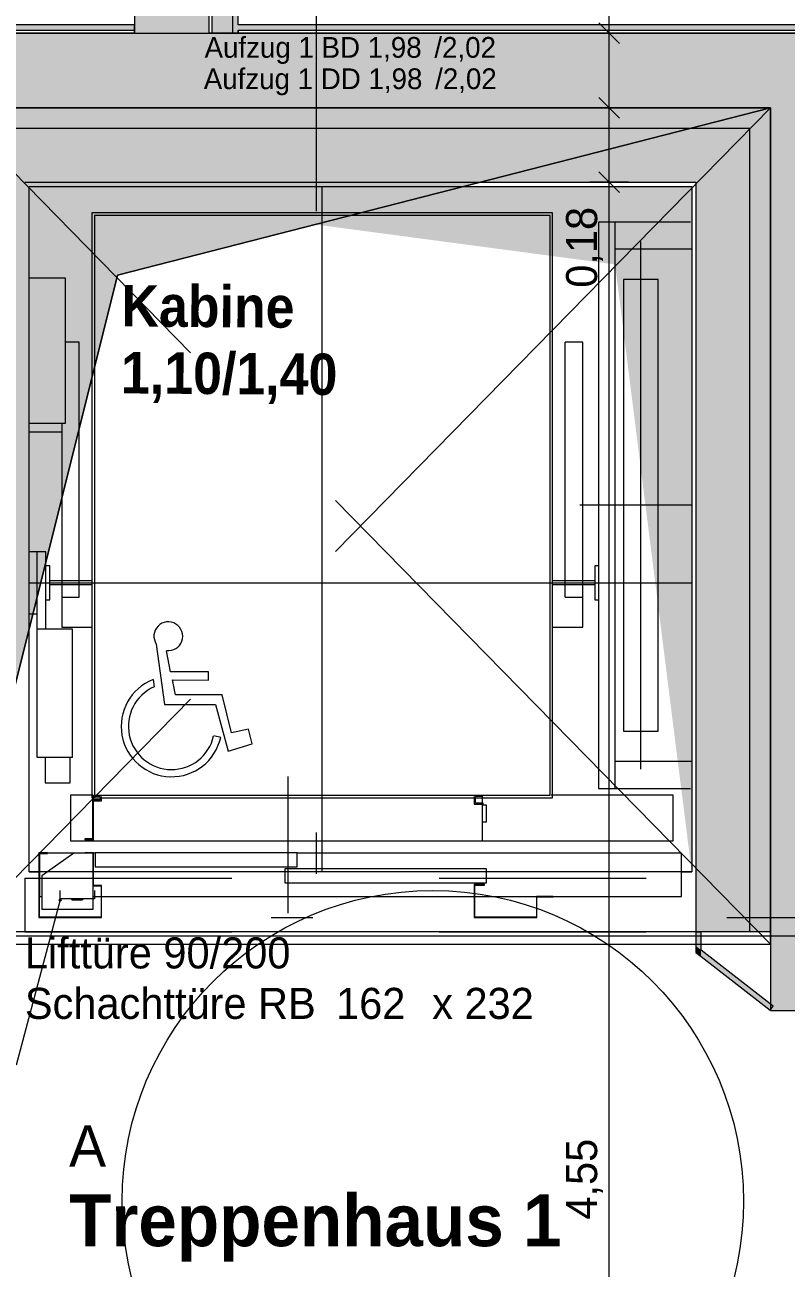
# Model space of a CAD drawing. Header units: metres. Extents: x -4 to 206, y -18 to 45.
# Drawn here: x 9.105 to 10.943, y -6.847 to -3.845 of the extents above; entities that cross this region are included whole.
import ezdxf

# ---------------------------------------------------------------- set-up
doc = ezdxf.new("R2010")
doc.units = ezdxf.units.M
doc.header["$MEASUREMENT"] = 0
for name, pattern in [('Achse', [0.004, 0.002, -0.001, 0, -0.001]), ('Schnittlinie', [0.006, 0.003, -0.0015, 0, -0.0015]), ('Strichlinie eng', [0.002, 0.0015, -0.0005]), ('Untersicht', [0.001, 0.0005, -0.0005])]:
    doc.linetypes.add(name, pattern=pattern)
for name, color, linetype in [('3._3.Stock PP STG1_1_000 Achsraster', 7, 'Continuous'), ('3._3.Stock PP STG1_1_120 Wand Innen tragend', 7, 'Continuous'), ('3._3.Stock PP STG1_1_130 Wand Innen', 7, 'Continuous'), ('3._3.Stock PP STG1_1_170 Schachtwände', 7, 'Continuous'), ('3._3.Stock PP STG1_1_210 Decke', 7, 'Continuous'), ('3._3.Stock PP STG1_1_220 Bodenaufbau', 7, 'Continuous'), ('3._3.Stock PP STG1_1_270 Deckendurchbruchsymbol', 7, 'Continuous'), ('3._3.Stock PP STG1_1_430 Aufzug', 7, 'Continuous'), ('3._3.Stock PP STG1_1_510 Möblierung', 7, 'Continuous'), ('3._3.Stock PP STG1_1_810 Raum', 7, 'Continuous'), ('3._3.Stock PP STG1_1_851 Marker Schnitt', 7, 'Continuous'), ('3._3.Stock PP STG1_1_870 Dokumentation allgemein', 7, 'Continuous'), ('3._3.Stock PP STG1_1_915 Allgemein Beschriftung.x', 7, 'Continuous'), ('3._3.Stock PP STG1_1_950 Polierplan Bemaßung', 7, 'Continuous')]:
    doc.layers.add(name, color=color, linetype=linetype)
doc.styles.add('ERSTELLTER_STIL_2', font='')
doc.styles.add('ERSTELLTER_STIL_4', font='', dxfattribs={"width": 0.936868})
doc.styles.add('ERSTELLTER_STIL_6', font='')
doc.styles.get('ERSTELLTER_STIL_2').set_extended_font_data('Eurostile')
doc.styles.get('ERSTELLTER_STIL_4').set_extended_font_data('Eurostile', bold=True)
doc.styles.get('ERSTELLTER_STIL_6').set_extended_font_data('Eurostile', bold=True)

msp = doc.modelspace()

# ---------------------------------------------------------------- hatches: boundary and pattern name
at = {"layer": '3._3.Stock PP STG1_1_120 Wand Innen tragend', "linetype": 'Continuous', "lineweight": 13, "true_color": 0x3f7f02}
for points in [[(9.55, -3.865), (9.55, 0.49), (9.37, 0.49), (9.37, -3.865)], [(10.905, -3.865), (8.925, -3.865), (8.925, -4.045), (10.905, -4.045)], [(10.905, -4.045), (11.085, -4.045), (11.085, -3.865)], [(10.905, -3.865), (10.905, -4.045), (11.085, -3.865)], [(10.905, -4.045), (10.905, -6.225), (11.085, -6.225), (11.085, -4.045)]]:
    msp.add_hatch(color=76, dxfattribs=at).paths.add_polyline_path(points)
at = {"layer": '3._3.Stock PP STG1_1_120 Wand Innen tragend', "linetype": 'Continuous', "lineweight": 13, "true_color": 0xffaa00}
msp.add_hatch(color=40, dxfattribs=at).paths.add_polyline_path([(9.6075, -3.865), (9.6075, 0.49), (9.5575, 0.49), (9.5575, -3.865)])
at = {"layer": '3._3.Stock PP STG1_1_120 Wand Innen tragend', "linetype": 'Continuous', "lineweight": 13, "true_color": 0xfb02fe}
msp.add_hatch(color=6, dxfattribs=at).paths.add_polyline_path([(9.62, -3.865), (9.62, 0.49), (9.6075, 0.49), (9.6075, -3.865)])
at = {"layer": '3._3.Stock PP STG1_1_130 Wand Innen', "linetype": 'Continuous', "lineweight": 13, "true_color": 0xfb02fe}
for points in [[(9.37, -3.845), (8.295, -3.845), (8.295, -3.8575), (9.37, -3.8575)], [(11.105, -3.845), (9.62, -3.845), (9.62, -3.8575), (11.105, -3.8575)]]:
    msp.add_hatch(color=6, dxfattribs=at).paths.add_polyline_path(points)
at = {"layer": '3._3.Stock PP STG1_1_170 Schachtwände', "linetype": 'Continuous', "lineweight": 13, "true_color": 0xfb02fe}
for points in [[(10.7375, -6.0789), (10.7375, -6.035), (10.725, -6.035), (10.725, -6.0692)], [(10.725, -6.0692), (10.725, -6.085), (10.7375, -6.0789)], [(10.7375, -6.0789), (10.725, -6.085), (10.7375, -6.0947)], [(10.7375, -6.0947), (10.9042, -6.2244), (10.9119, -6.2145), (10.7375, -6.0789)]]:
    msp.add_hatch(color=6, dxfattribs=at).paths.add_polyline_path(points)
at = {"layer": '3._3.Stock PP STG1_1_270 Deckendurchbruchsymbol', "linetype": 'Continuous', "lineweight": 0, "true_color": 0x3f3f3f}
msp.add_hatch(color=250, dxfattribs=at).paths.add_polyline_path([(10.905, -4.045), (8.925, -4.045), (8.925, -6.065), (9.329, -4.449)])
at = {"layer": '3._3.Stock PP STG1_1_430 Aufzug', "linetype": 'Continuous', "lineweight": 13, "true_color": 0xff6400}
for points in [[(8.975, -4.045), (8.975, -4.095), (10.855, -4.095), (10.855, -4.045)], [(10.855, -4.095), (10.905, -4.095), (10.905, -4.045)], [(10.855, -4.045), (10.855, -4.095), (10.905, -4.045)], [(10.855, -4.095), (10.855, -5.9989), (10.905, -6.035), (10.905, -4.095)], [(10.855, -5.9989), (10.855, -6.035), (10.905, -6.035)]]:
    msp.add_hatch(color=30, dxfattribs=at).paths.add_polyline_path(points)
at = {"layer": '3._3.Stock PP STG1_1_430 Aufzug', "linetype": 'Continuous', "lineweight": 13, "true_color": 0x3f7f02}
for points in [[(10.725, -4.095), (9.105, -4.095), (9.105, -4.225), (10.725, -4.225)], [(10.725, -4.225), (10.855, -4.225), (10.855, -4.095)], [(10.725, -4.095), (10.725, -4.225), (10.855, -4.095)], [(10.855, -5.905), (10.855, -4.225), (10.725, -4.225), (10.725, -5.905)], [(10.725, -5.905), (10.725, -6.035), (10.855, -6.035), (10.855, -5.9989)], [(10.725, -5.905), (10.855, -5.9989), (10.855, -5.905)]]:
    msp.add_hatch(color=76, dxfattribs=at).paths.add_polyline_path(points)
at = {"layer": '3._3.Stock PP STG1_1_430 Aufzug', "linetype": 'Continuous', "lineweight": 0, "true_color": 0x323232}
msp.add_hatch(color=250, dxfattribs=at).paths.add_polyline_path([(9.115, -4.235), (10.53, -4.4234), (10.715, -5.89), (10.715, -4.235)])
at = {"layer": '3._3.Stock PP STG1_1_950 Polierplan Bemaßung', "linetype": 'Continuous', "lineweight": 0, "true_color": 0x000000}
msp.add_hatch(color=18, dxfattribs=at).paths.add_polyline_path([(9.1875, -5.9585), (9.1877, -5.9595), (9.1882, -5.9603), (9.189, -5.9608), (9.19, -5.961), (9.191, -5.9608), (9.1918, -5.9603), (9.1923, -5.9595), (9.1925, -5.9585), (9.1923, -5.9575), (9.1918, -5.9567), (9.191, -5.9562), (9.19, -5.956), (9.189, -5.9562), (9.1882, -5.9567), (9.1877, -5.9575)])

# ---------------------------------------------------------------- linework, layer by layer
at = {"layer": '3._3.Stock PP STG1_1_000 Achsraster', "color": 5, "linetype": 'Achse', "lineweight": 0, "ltscale": 1000}
msp.add_line((-1.5, -6), (21, -6), dxfattribs=at)
at = {"layer": '3._3.Stock PP STG1_1_120 Wand Innen tragend', "color": 7, "linetype": 'Continuous', "lineweight": 18, "ltscale": 1000}
msp.add_line((9.55, -3.865), (9.55, 0.49), dxfattribs=at)
at = {"layer": '3._3.Stock PP STG1_1_120 Wand Innen tragend', "color": 7, "linetype": 'Continuous', "lineweight": 13, "ltscale": 1000}
for p, q in [((9.5575, -3.865), (9.5575, 0.49)), ((9.6075, -3.865), (9.6075, 0.49))]:
    msp.add_line(p, q, dxfattribs=at)
at = {"layer": '3._3.Stock PP STG1_1_120 Wand Innen tragend', "color": 7, "linetype": 'Continuous', "lineweight": 18, "ltscale": 1000, "flags": 128}
for points in [[(9.37, 0.49), (9.37, -3.865)], [(9.37, -3.865), (8.745, -3.865)], [(11.085, -3.865), (9.55, -3.865)], [(8.925, -4.045), (10.905, -4.045)], [(10.905, -4.045), (10.905, -6.225)], [(10.905, -6.225), (11.085, -6.225)]]:
    msp.add_lwpolyline(points, dxfattribs=at)
at = {"layer": '3._3.Stock PP STG1_1_120 Wand Innen tragend', "color": 7, "linetype": 'Continuous', "lineweight": 13, "ltscale": 1000, "flags": 128}
for points in [[(9.62, -3.845), (9.62, 0.49)], [(9.5575, -3.865), (9.55, -3.865)], [(9.6075, -3.865), (9.5575, -3.865)], [(9.62, -3.865), (9.6075, -3.865)], [(9.62, -3.865), (9.62, -3.8575)]]:
    msp.add_lwpolyline(points, dxfattribs=at)
at = {"layer": '3._3.Stock PP STG1_1_130 Wand Innen', "color": 7, "linetype": 'Continuous', "lineweight": 18, "ltscale": 1000}
for p, q in [((8.295, -3.8575), (9.37, -3.8575)), ((9.62, -3.8575), (11.105, -3.8575))]:
    msp.add_line(p, q, dxfattribs=at)
at = {"layer": '3._3.Stock PP STG1_1_130 Wand Innen', "color": 7, "linetype": 'Continuous', "lineweight": 18, "ltscale": 1000, "flags": 128}
for points in [[(9.37, -3.845), (8.295, -3.845)], [(8.295, -3.865), (9.37, -3.865)], [(9.37, -3.865), (9.37, -3.845)], [(11.105, -3.845), (9.62, -3.845)], [(9.62, -3.8575), (9.62, -3.865)], [(9.62, -3.865), (11.105, -3.865)]]:
    msp.add_lwpolyline(points, dxfattribs=at)
at = {"layer": '3._3.Stock PP STG1_1_170 Schachtwände', "color": 7, "linetype": 'Continuous', "lineweight": 13, "ltscale": 1000, "flags": 128}
for points in [[(10.725, -6.035), (10.725, -6.085)], [(10.725, -6.035), (10.7375, -6.035)], [(10.7375, -6.0789), (10.7375, -6.035)], [(10.725, -6.085), (10.7375, -6.0947)], [(10.9119, -6.2145), (10.7375, -6.0789)], [(10.7375, -6.0947), (10.9042, -6.2244)], [(10.9042, -6.2244), (10.9119, -6.2145)]]:
    msp.add_lwpolyline(points, dxfattribs=at)
at = {"layer": '3._3.Stock PP STG1_1_210 Decke', "color": 7, "linetype": 'Continuous', "lineweight": 13, "ltscale": 1000, "true_color": 0xf4f4f4, "flags": 128}
msp.add_lwpolyline([(8.925, -6.065), (10.905, -6.065), (10.905, -4.045), (8.925, -4.045)], close=True, dxfattribs=at)
at = {"layer": '3._3.Stock PP STG1_1_220 Bodenaufbau', "color": 7, "linetype": 'Continuous', "lineweight": 13, "ltscale": 1000, "true_color": 0xf4f4f4, "flags": 128}
for points in [[(6.835, -6.225), (8.1675, -6.225), (8.1675, -5.805), (8.745, -5.805), (8.745, -3.865), (11.105, -3.865), (11.105, -6.225), (13.385, -6.225), (13.385, -8.775), (6.835, -8.775)], [(6.835, -8.775), (8.105, -8.775), (8.105, -7.555), (12.165, -7.555), (12.165, -8.775), (13.385, -8.775), (13.385, -6.225), (11.105, -6.225), (11.105, -6.045), (8.975, -6.045), (8.975, -6.225), (6.835, -6.225)]]:
    msp.add_lwpolyline(points, close=True, dxfattribs=at)
at = {"layer": '3._3.Stock PP STG1_1_270 Deckendurchbruchsymbol', "color": 7, "linetype": 'Strichlinie eng', "lineweight": 13, "ltscale": 1000}
for p, q in [((10.905, -4.045), (8.925, -6.065)), ((10.905, -6.065), (8.925, -4.045))]:
    msp.add_line(p, q, dxfattribs=at)
at = {"layer": '3._3.Stock PP STG1_1_270 Deckendurchbruchsymbol', "color": 7, "linetype": 'Continuous', "lineweight": 13, "ltscale": 1000, "flags": 128}
for points in [[(9.329, -4.449), (8.925, -6.065), (10.905, -6.065), (10.905, -4.045)], [(10.905, -4.045), (8.925, -4.045), (8.925, -6.065), (9.329, -4.449)]]:
    msp.add_lwpolyline(points, close=True, dxfattribs=at)
at = {"layer": '3._3.Stock PP STG1_1_270 Deckendurchbruchsymbol', "color": 7, "linetype": 'Strichlinie eng', "lineweight": 13, "ltscale": 1000, "flags": 128}
msp.add_lwpolyline([(8.925, -4.045), (8.925, -6.065), (10.905, -6.065), (10.905, -4.045)], close=True, dxfattribs=at)
at = {"layer": '3._3.Stock PP STG1_1_430 Aufzug', "color": 7, "linetype": 'Continuous', "lineweight": 18, "ltscale": 1000}
for p, q in [((9.105, -4.095), (8.975, -4.095)), ((9.105, -4.095), (8.975, -4.095)), ((10.725, -4.095), (9.105, -4.095)), ((10.855, -4.095), (10.725, -4.095)), ((10.855, -4.225), (10.855, -4.095)), ((10.855, -4.225), (10.855, -4.095)), ((10.855, -5.905), (10.855, -4.225)), ((9.105, -5.905), (9.105, -6.035)), ((9.105, -5.905), (9.105, -6.035)), ((10.725, -5.905), (10.725, -6.035)), ((10.725, -5.905), (10.725, -6.035)), ((10.855, -5.9989), (10.855, -5.905)), ((10.855, -6.035), (10.855, -5.9989))]:
    msp.add_line(p, q, dxfattribs=at)
at = {"layer": '3._3.Stock PP STG1_1_430 Aufzug', "color": 7, "linetype": 'Continuous', "lineweight": 13, "ltscale": 1000}
for p, q in [((9.115, -5.89), (9.115, -4.235)), ((9.115, -4.235), (10.715, -4.235)), ((10.715, -4.235), (10.715, -5.89)), ((9.267, -4.299), (9.267, -5.711)), ((10.379, -4.299), (9.267, -4.299)), ((9.273, -4.305), (9.273, -5.705)), ((10.373, -4.305), (9.273, -4.305)), ((10.373, -5.705), (10.373, -4.305)), ((10.379, -5.711), (10.379, -4.299)), ((10.712, -4.321), (10.49, -4.321)), ((10.49, -4.321), (10.49, -5.689)), ((10.53, -5.689), (10.53, -4.321)), ((10.53, -4.386), (10.715, -4.386)), ((9.203, -4.457), (9.115, -4.457)), ((9.203, -4.807), (9.203, -4.457)), ((10.634, -4.46), (10.55, -4.46)), ((10.55, -4.46), (10.55, -5.55)), ((10.634, -5.55), (10.634, -4.46)), ((9.2365, -4.6112), (9.203, -4.6112)), ((9.2365, -5.2265), (9.2365, -4.6112)), ((10.452, -4.6112), (10.4095, -4.6112)), ((10.4095, -5.2265), (10.4095, -4.6112)), ((10.452, -5.2995), (10.452, -4.6112)), ((9.115, -4.807), (9.203, -4.807)), ((9.115, -4.8275), (9.194, -4.8275)), ((9.194, -4.807), (9.194, -5.2995)), ((9.156, -5.117), (9.115, -5.117)), ((9.134, -5.117), (9.134, -5.6125)), ((9.156, -5.304), (9.156, -5.117)), ((9.165, -5.151), (9.156, -5.151)), ((9.165, -5.233), (9.165, -5.151)), ((10.49, -5.151), (10.481, -5.151)), ((10.481, -5.151), (10.481, -5.233)), ((9.267, -5.1875), (9.165, -5.1875)), ((10.481, -5.1875), (10.379, -5.1875)), ((9.165, -5.1965), (9.267, -5.1965)), ((10.379, -5.1965), (10.481, -5.1965)), ((9.156, -5.233), (9.165, -5.233)), ((9.194, -5.2265), (9.2365, -5.2265)), ((10.4095, -5.2265), (10.452, -5.2265)), ((10.481, -5.233), (10.49, -5.233)), ((9.115, -5.267), (9.134, -5.267)), ((9.2198, -5.304), (9.134, -5.304)), ((9.194, -5.2995), (9.267, -5.2995)), ((9.2198, -5.614), (9.2198, -5.304)), ((10.379, -5.2995), (10.452, -5.2995)), ((9.4223, -5.3403), (9.4418, -5.4859)), ((9.457, -5.4069), (9.4467, -5.3565)), ((9.4145, -5.4258), (9.4169, -5.4437)), ((9.5481, -5.4073), (9.457, -5.4069)), ((9.4684, -5.4625), (9.4611, -5.4268)), ((9.4611, -5.4268), (9.548, -5.4272)), ((9.548, -5.4272), (9.5481, -5.4073)), ((9.5817, -5.4629), (9.4684, -5.4625)), ((9.6042, -5.5544), (9.5817, -5.4629)), ((9.4418, -5.4859), (9.5654, -5.4864)), ((9.5654, -5.4864), (9.5959, -5.5983)), ((9.6447, -5.5456), (9.6042, -5.5544)), ((9.6534, -5.5809), (9.6447, -5.5456)), ((10.55, -5.55), (10.634, -5.55)), ((9.5778, -5.5659), (9.5609, -5.562)), ((9.5959, -5.5983), (9.6534, -5.5809)), ((9.2198, -5.614), (9.134, -5.614)), ((9.154, -5.614), (9.154, -5.6755)), ((9.154, -5.614), (9.154, -5.6755)), ((9.214, -5.6755), (9.214, -5.614)), ((9.214, -5.6755), (9.214, -5.614)), ((10.715, -5.624), (10.53, -5.624)), ((9.154, -5.6755), (9.214, -5.6755)), ((9.154, -5.6755), (9.214, -5.6755)), ((10.49, -5.689), (10.712, -5.689)), ((9.27, -5.705), (9.215, -5.705)), ((9.215, -5.705), (9.215, -5.815)), ((9.27, -5.705), (9.215, -5.705)), ((9.215, -5.705), (9.215, -5.815)), ((9.267, -5.711), (10.379, -5.711)), ((9.268, -5.716), (9.268, -5.81)), ((9.287, -5.716), (9.268, -5.716)), ((9.268, -5.716), (9.268, -5.81)), ((9.287, -5.716), (9.268, -5.716)), ((9.27, -5.705), (9.27, -5.708)), ((9.27, -5.708), (9.27, -5.716)), ((9.287, -5.708), (9.27, -5.708)), ((9.271, -5.813), (9.271, -5.719)), ((9.271, -5.719), (9.29, -5.719)), ((9.271, -5.813), (9.271, -5.719)), ((9.271, -5.719), (9.29, -5.719)), ((9.273, -5.705), (10.373, -5.705)), ((9.287, -5.708), (9.287, -5.716)), ((9.287, -5.708), (9.287, -5.716)), ((9.29, -5.719), (9.29, -5.708)), ((9.29, -5.719), (9.29, -5.708)), ((10.19, -5.708), (10.19, -5.727)), ((10.19, -5.708), (10.19, -5.727)), ((10.19, -5.727), (10.2115, -5.727)), ((10.19, -5.727), (10.2115, -5.727)), ((10.193, -5.724), (10.193, -5.708)), ((10.193, -5.724), (10.193, -5.708)), ((10.21, -5.708), (10.193, -5.708)), ((10.2115, -5.724), (10.193, -5.724)), ((10.2115, -5.724), (10.193, -5.724)), ((10.21, -5.708), (10.21, -5.705)), ((10.21, -5.724), (10.21, -5.708)), ((10.21, -5.815), (10.21, -5.727)), ((10.2199, -5.729), (10.21, -5.729)), ((10.2199, -5.729), (10.21, -5.729)), ((10.2115, -5.727), (10.2115, -5.724)), ((10.2115, -5.727), (10.2115, -5.724)), ((10.2199, -5.769), (10.2199, -5.729)), ((10.2199, -5.769), (10.2199, -5.729)), ((10.67, -5.705), (10.376, -5.705)), ((10.67, -5.815), (10.67, -5.705)), ((10.21, -5.769), (10.2199, -5.769)), ((10.21, -5.769), (10.2199, -5.769)), ((9.215, -5.815), (9.27, -5.815)), ((9.215, -5.815), (9.27, -5.815)), ((9.268, -5.81), (9.2495, -5.81)), ((9.2495, -5.81), (9.2495, -5.813)), ((9.268, -5.81), (9.2495, -5.81)), ((9.2495, -5.81), (9.2495, -5.813)), ((9.2495, -5.813), (9.271, -5.813)), ((9.2495, -5.813), (9.271, -5.813)), ((9.27, -5.813), (9.27, -5.815)), ((9.27, -5.815), (10.21, -5.815)), ((10.21, -5.815), (10.67, -5.815)), ((10.21, -5.815), (10.67, -5.815)), ((9.1595, -5.8445), (9.139, -5.8445)), ((9.139, -5.8445), (9.139, -6.0005)), ((9.14, -5.8455), (9.14, -5.95)), ((9.14, -5.8455), (9.1595, -5.8455)), ((9.14, -5.9995), (9.14, -5.8455)), ((9.223, -5.845), (9.146, -5.9)), ((9.1595, -5.8455), (9.1595, -5.8445)), ((9.223, -5.845), (9.1595, -5.845)), ((9.27, -5.845), (9.223, -5.845)), ((9.25, -5.8445), (9.25, -5.845)), ((9.271, -5.8445), (9.25, -5.8445)), ((9.27, -5.98), (9.27, -5.845)), ((9.27, -5.8455), (9.27, -5.924)), ((9.271, -5.923), (9.271, -5.8445)), ((9.2751, -5.845), (9.271, -5.845)), ((9.7624, -5.844), (9.2751, -5.844)), ((9.2751, -5.844), (9.2751, -5.878)), ((9.7624, -5.878), (9.7624, -5.844)), ((10.69, -5.845), (9.7624, -5.845)), ((10.69, -5.95), (10.69, -5.845)), ((9.2751, -5.878), (9.7624, -5.878)), ((10.2199, -5.883), (9.7326, -5.883)), ((9.7326, -5.883), (9.7326, -5.917)), ((10.2199, -5.917), (10.2199, -5.883)), ((9.115, -5.89), (9.139, -5.89)), ((9.139, -5.89), (9.115, -5.89)), ((10.715, -5.89), (9.115, -5.89)), ((9.146, -5.9), (9.146, -5.98)), ((10.69, -5.89), (10.715, -5.89)), ((10.715, -5.89), (10.69, -5.89)), ((9.19, -5.9555), (9.19, -5.9355)), ((9.27, -5.924), (9.289, -5.924)), ((9.29, -5.923), (9.271, -5.923)), ((9.273, -5.9355), (9.273, -5.9555)), ((9.289, -5.924), (9.289, -5.9995)), ((9.29, -6.0005), (9.29, -5.923)), ((9.7326, -5.917), (10.2199, -5.917)), ((10.2145, -5.921), (10.19, -5.921)), ((10.19, -5.921), (10.19, -6.0005)), ((10.191, -5.922), (10.2145, -5.922)), ((10.191, -5.9995), (10.191, -5.922)), ((10.2145, -5.922), (10.2145, -5.921)), ((9.14, -5.95), (9.146, -5.95)), ((9.273, -5.9555), (9.19, -5.9555)), ((9.2165, -5.956), (9.2165, -5.9555)), ((9.2176, -5.956), (9.2165, -5.956)), ((9.2209, -5.956), (9.2176, -5.956)), ((9.2195, -5.9565), (9.2204, -5.9565)), ((9.2195, -5.9585), (9.2195, -5.9565)), ((9.2204, -5.9585), (9.2195, -5.9585)), ((9.2204, -5.9565), (9.223, -5.9565)), ((9.223, -5.9585), (9.2204, -5.9585)), ((9.2258, -5.956), (9.2209, -5.956)), ((9.223, -5.9565), (9.2269, -5.9565)), ((9.2269, -5.9585), (9.223, -5.9585)), ((9.2315, -5.956), (9.2258, -5.956)), ((9.2269, -5.9565), (9.2315, -5.9565)), ((9.2315, -5.9585), (9.2269, -5.9585)), ((9.2372, -5.956), (9.2315, -5.956)), ((9.2315, -5.9565), (9.2361, -5.9565)), ((9.2361, -5.9585), (9.2315, -5.9585)), ((9.2361, -5.9565), (9.24, -5.9565)), ((9.24, -5.9585), (9.2361, -5.9585)), ((9.2421, -5.956), (9.2372, -5.956)), ((9.24, -5.9565), (9.2426, -5.9565)), ((9.2426, -5.9585), (9.24, -5.9585)), ((9.2454, -5.956), (9.2421, -5.956)), ((9.2426, -5.9565), (9.2435, -5.9565)), ((9.2435, -5.9585), (9.2426, -5.9585)), ((9.2435, -5.9565), (9.2435, -5.9585)), ((9.2465, -5.956), (9.2454, -5.956)), ((9.2465, -5.9555), (9.2465, -5.956)), ((9.27, -5.95), (9.289, -5.95)), ((9.29, -5.95), (10.19, -5.95)), ((10.191, -5.95), (10.34, -5.95)), ((10.3805, -5.9495), (10.34, -5.9495)), ((10.34, -5.9495), (10.34, -5.9995)), ((10.341, -5.9505), (10.3805, -5.9505)), ((10.341, -6.0005), (10.341, -5.9505)), ((10.3805, -5.9505), (10.3805, -5.9495)), ((10.3805, -5.95), (10.69, -5.95)), ((9.139, -6.0005), (9.29, -6.0005)), ((9.289, -5.9995), (9.14, -5.9995)), ((9.146, -5.98), (9.27, -5.98)), ((10.19, -6.0005), (10.341, -6.0005)), ((10.34, -5.9995), (10.191, -5.9995))]:
    msp.add_line(p, q, dxfattribs=at)
at = {"layer": '3._3.Stock PP STG1_1_430 Aufzug', "color": 7, "linetype": 'Achse', "lineweight": 13, "ltscale": 1000}
for p, q in [((9.823, -5.89), (9.823, -4.235)), ((10.592, -5.642), (10.592, -4.368)), ((10.715, -5.005), (10.445, -5.005)), ((9.115, -5.192), (10.715, -5.192)), ((9.74, -5.66), (9.74, -5.99))]:
    msp.add_line(p, q, dxfattribs=at)
at = {"layer": '3._3.Stock PP STG1_1_430 Aufzug', "color": 8, "linetype": 'Untersicht', "lineweight": 13, "ltscale": 1000}
for p, q in [((9.105, -5.905), (10.725, -5.905)), ((9.105, -5.905), (10.725, -5.905)), ((9.105, -6.035), (10.725, -6.035)), ((9.105, -6.035), (10.725, -6.035))]:
    msp.add_line(p, q, dxfattribs=at)
at = {"layer": '3._3.Stock PP STG1_1_430 Aufzug', "color": 7, "linetype": 'Continuous', "lineweight": 13, "ltscale": 1000, "flags": 128}
for points in [[(10.905, -4.045), (8.975, -4.045)], [(10.905, -4.045), (10.905, -4.095)], [(10.905, -6.035), (10.905, -4.095)], [(10.905, -6.035), (10.855, -6.035)]]:
    msp.add_lwpolyline(points, dxfattribs=at)
at = {"layer": '3._3.Stock PP STG1_1_430 Aufzug', "color": 7, "linetype": 'Continuous', "lineweight": 18, "ltscale": 1000, "flags": 128}
for points in [[(9.105, -4.225), (10.725, -4.225)], [(10.725, -4.225), (10.725, -5.905)], [(10.855, -6.035), (10.725, -6.035)]]:
    msp.add_lwpolyline(points, dxfattribs=at)
at = {"layer": '3._3.Stock PP STG1_1_430 Aufzug', "color": 30, "linetype": 'Continuous', "lineweight": 13, "ltscale": 1000, "true_color": 0xff6400, "flags": 128}
msp.add_lwpolyline([(8.925, -6.065), (10.905, -6.065), (10.905, -6.035), (8.925, -6.035)], close=True, dxfattribs=at)
at = {"layer": '3._3.Stock PP STG1_1_430 Aufzug', "color": 30, "linetype": 'Untersicht', "lineweight": 13, "ltscale": 1000, "true_color": 0xff6400, "flags": 128}
msp.add_lwpolyline([(8.925, -6.065), (10.905, -6.065), (10.905, -6.035), (8.925, -6.035)], close=True, dxfattribs=at)
at = {"layer": '3._3.Stock PP STG1_1_430 Aufzug', "color": 7, "linetype": 'Continuous', "lineweight": 13, "ltscale": 1000}
for centre, radius, start, end in [((9.4513, -5.3212), 0.0347, 262.6325, 213.4277), ((9.4592, -5.5389), 0.1216, 111.5854, 347.2077), ((9.4592, -5.5389), 0.1042, 113.9725, 347.2077)]:
    msp.add_arc(centre, radius, start, end, dxfattribs=at)
at = {"layer": '3._3.Stock PP STG1_1_510 Möblierung', "color": 8, "linetype": 'Continuous', "lineweight": 13, "ltscale": 1000, "true_color": 0x7e7f7f, "flags": 128}
msp.add_lwpolyline([(8.67, -3.845), (8.67, -2.335), (9.37, -2.335), (9.37, -3.845)], close=True, dxfattribs=at)
at = {"layer": '3._3.Stock PP STG1_1_851 Marker Schnitt', "color": 7, "linetype": 'Schnittlinie', "lineweight": 13, "ltscale": 1000}
msp.add_line((9.8079, 4.805), (9.8079, -11.7), dxfattribs=at)
at = {"layer": '3._3.Stock PP STG1_1_870 Dokumentation allgemein', "color": 190, "linetype": 'Continuous', "lineweight": 0, "ltscale": 1000, "true_color": 0x9900ff}
msp.add_circle((10.09, -6.685), 0.75, dxfattribs=at)
at = {"layer": '3._3.Stock PP STG1_1_950 Polierplan Bemaßung', "color": 7, "linetype": 'Continuous', "lineweight": 13, "ltscale": 1000}
for p, q in [((10.5156, -3.865), (10.5156, -0.71)), ((10.4906, -3.84), (10.5406, -3.89)), ((10.5624, -3.865), (10.4687, -3.865)), ((10.5156, -4.045), (10.5156, -3.865)), ((10.4906, -4.02), (10.5406, -4.07)), ((10.5624, -4.045), (10.4687, -4.045)), ((10.5156, -4.225), (10.5156, -4.045)), ((10.4906, -4.2), (10.5406, -4.25)), ((10.5624, -4.225), (10.4687, -4.225)), ((10.5156, -8.775), (10.5156, -4.225)), ((9.1894, -5.9609), (9.0836, -6.3567))]:
    msp.add_line(p, q, dxfattribs=at)
msp.add_circle((9.19, -5.9585), 0.0025, dxfattribs=at)

# ---------------------------------------------------------------- texts
at = {"layer": '3._3.Stock PP STG1_1_270 Deckendurchbruchsymbol', "color": 1, "linetype": 'Continuous', "lineweight": 0, "char_height": 0.05, "attachment_point": 8, "style": 'ERSTELLTER_STIL_2'}
for s, insert in [('\\A1;{\\pqc;\\pt0;\\fEurostile|b0|i0|c0|p0;\\W1.000000;Aufzug 1 BD 1,98\\fEurostile|b0|i0|c0|p0;\\W1.000000;\\A1{\\H.66x;\\S^  ;}\\fEurostile|b0|i0|c0|p0;\\W1.000000; /2,02\\fEurostile|b0|i0|c0|p0;\\W1.000000;\\A1{\\H.66x;\\S^  ;}\\fEurostile|b0|i0|c0|p0;\\W1.000000;\\fEurostile|b0|i0|c0|p0;\\W1.000000;\\A1{\\H.66x;\\S^  ;}}', (9.9029, -3.9395)), ('\\A1;{\\pqc;\\pt0;\\fEurostile|b0|i0|c0|p0;\\W1.000000;Aufzug 1 DD 1,98\\fEurostile|b0|i0|c0|p0;\\W1.000000;\\A1{\\H.66x;\\S^  ;}\\fEurostile|b0|i0|c0|p0;\\W1.000000; /2,02\\fEurostile|b0|i0|c0|p0;\\W1.000000;\\A1{\\H.66x;\\S^  ;}\\fEurostile|b0|i0|c0|p0;\\W1.000000;\\fEurostile|b0|i0|c0|p0;\\W1.000000;\\A1{\\H.66x;\\S^  ;}}', (9.9029, -4.0152))]:
    msp.add_mtext(s, dxfattribs=dict(at, insert=insert))
at = {"layer": '3._3.Stock PP STG1_1_810 Raum', "color": 7, "linetype": 'Continuous', "lineweight": 13, "attachment_point": 1}
for s, insert, char_height, style in [('\\A1;{\\pql;\\pt0;\\fEurostile|b0|i0|c0|p0;\\W1.000000;A}', (9.2118, -6.5018), 0.1, 'ERSTELLTER_STIL_2'), ('\\A1;{\\pql;\\pt0;\\fEurostile|b1|i0|c0|p0;\\W1.000000;Treppenhaus 1}', (9.2118, -6.669), 0.125, 'ERSTELLTER_STIL_6')]:
    msp.add_mtext(s, dxfattribs=dict(at, insert=insert, char_height=char_height, style=style))
at = {"layer": '3._3.Stock PP STG1_1_915 Allgemein Beschriftung.x', "color": 7, "linetype": 'Continuous', "lineweight": 13, "insert": (9.3365, -4.7572), "char_height": 0.1, "attachment_point": 7, "rotation": 359.5372, "line_spacing_factor": 0.969933, "style": 'ERSTELLTER_STIL_4'}
msp.add_mtext('\\A1;{\\pql;\\fEurostile|b1|i0|c0|p0;\\W0.936868;Kabine\\P\\pql;\\fEurostile|b1|i0|c0|p0;\\W0.936868;1,10/1,40}', dxfattribs=at)
at = {"layer": '3._3.Stock PP STG1_1_950 Polierplan Bemaßung', "color": 7, "linetype": 'Continuous', "lineweight": 13, "char_height": 0.075, "width": 0.22978, "attachment_point": 7, "rotation": 90, "style": 'ERSTELLTER_STIL_2'}
for s, insert in [('\\A1;{\\pql;\\fEurostile|b0|i0|c0|p0;\\W1.000000;0,18}', (10.5006, -4.4798)), ('\\A1;{\\pql;\\fEurostile|b0|i0|c0|p0;\\W1.000000;4,55}', (10.5006, -6.7298))]:
    msp.add_mtext(s, dxfattribs=dict(at, insert=insert))
at = {"layer": '3._3.Stock PP STG1_1_950 Polierplan Bemaßung', "color": 7, "linetype": 'Continuous', "lineweight": 13, "char_height": 0.075, "attachment_point": 1, "style": 'ERSTELLTER_STIL_2'}
for s, insert in [('\\A1;{\\pql;\\pt0,1;\\fEurostile|b0|i0|c0|p0;\\W1.000000;Lifttüre 90/200\\fEurostile|b0|i0|c0|p0;\\W1.000000;\\A1{\\H.66x;\\S^  ;}\\fEurostile|b0|i0|c0|p0;\\W1.000000;\\fEurostile|b0|i0|c0|p0;\\W1.000000;\\A1{\\H.66x;\\S^  ;}\\fEurostile|b0|i0|c0|p0;\\W1.000000;\\fEurostile|b0|i0|c0|p0;\\W1.000000;\\fEurostile|b0|i0|c0|p0;\\W1.000000;\\fEurostile|b0|i0|c0|p0;\\W1.000000;\\fEurostile|b0|i0|c0|p0;\\W1.000000;\\fEurostile|b0|i0|c0|p0;\\W1.000000;\\fEurostile|b0|i0|c0|p0;\\W1.000000;\\A1{\\H.66x;\\S^  ;}\\fEurostile|b0|i0|c0|p0;\\W1.000000;\\fEurostile|b0|i0|c0|p0;\\W1.000000;\\A1{\\H.66x;\\S^  ;}\\fEurostile|b0|i0|c0|p0;\\W1.000000;\\fEurostile|b0|i0|c0|p0;\\W1.000000;\\fEurostile|b0|i0|c0|p0;\\W1.000000;\\fEurostile|b0|i0|c0|p0;\\W1.000000;\\fEurostile|b0|i0|c0|p0;\\W1.000000;\\fEurostile|b0|i0|c0|p0;\\W1.000000;\\fEurostile|b0|i0|c0|p0;\\W1.000000;\\A1{\\H.66x;\\S^  ;}\\fEurostile|b0|i0|c0|p0;\\W1.000000;\\fEurostile|b0|i0|c0|p0;\\W1.000000;\\A1{\\H.66x;\\S^  ;}\\fEurostile|b0|i0|c0|p0;\\W1.000000;\\fEurostile|b0|i0|c0|p0;\\W1.000000;\\fEurostile|b0|i0|c0|p0;\\W1.000000;\\fEurostile|b0|i0|c0|p0;\\W1.000000;\\fEurostile|b0|i0|c0|p0;\\W1.000000;\\fEurostile|b0|i0|c0|p0;\\W1.000000;\\fEurostile|b0|i0|c0|p0;\\W1.000000;\\A1{\\H.66x;\\S^  ;}\\fEurostile|b0|i0|c0|p0;\\W1.000000;\\fEurostile|b0|i0|c0|p0;\\W1.000000;\\A1{\\H.66x;\\S^  ;}\\fEurostile|b0|i0|c0|p0;\\W1.000000;\\fEurostile|b0|i0|c0|p0;\\W1.000000;\\fEurostile|b0|i0|c0|p0;\\W1.000000;\\fEurostile|b0|i0|c0|p0;\\W1.000000;\\fEurostile|b0|i0|c0|p0;\\W1.000000;\\fEurostile|b0|i0|c0|p0;\\W1.000000;\\fEurostile|b0|i0|c0|p0;\\W1.000000;\\A1{\\H.66x;\\S^  ;}\\fEurostile|b0|i0|c0|p0;\\W1.000000;\\fEurostile|b0|i0|c0|p0;\\W1.000000;\\A1{\\H.66x;\\S^  ;}\\fEurostile|b0|i0|c0|p0;\\W1.000000;\\fEurostile|b0|i0|c0|p0;\\W1.000000;\\fEurostile|b0|i0|c0|p0;\\W1.000000;\\fEurostile|b0|i0|c0|p0;\\W1.000000;\\fEurostile|b0|i0|c0|p0;\\W1.000000;\\fEurostile|b0|i0|c0|p0;\\W1.000000;\\fEurostile|b0|i0|c0|p0;\\W1.000000;\\A1{\\H.66x;\\S^  ;}\\fEurostile|b0|i0|c0|p0;\\W1.000000;}', (9.105, -6.0483)), ('\\A1;{\\pql;\\pt0,1;\\fEurostile|b0|i0|c0|p0;\\W1.000000;Schachttüre RB}', (9.105, -6.1702)), ('\\A1;{\\pql;\\pt0,1;\\fEurostile|b0|i0|c0|p0;\\W1.000000;162\\fEurostile|b0|i0|c0|p0;\\W1.000000;\\A1{\\H.66x;\\S^  ;}\\fEurostile|b0|i0|c0|p0;\\W1.000000;\\fEurostile|b0|i0|c0|p0;\\W1.000000;\\A1{\\H.66x;\\S^  ;}\\fEurostile|b0|i0|c0|p0;\\W1.000000; x \\fEurostile|b0|i0|c0|p0;\\W1.000000;\\fEurostile|b0|i0|c0|p0;\\W1.000000;\\fEurostile|b0|i0|c0|p0;\\W1.000000;\\fEurostile|b0|i0|c0|p0;\\W1.000000;\\fEurostile|b0|i0|c0|p0;\\W1.000000;232\\fEurostile|b0|i0|c0|p0;\\W1.000000;\\A1{\\H.66x;\\S^  ;}\\fEurostile|b0|i0|c0|p0;\\W1.000000;\\fEurostile|b0|i0|c0|p0;\\W1.000000;\\A1{\\H.66x;\\S^  ;}\\fEurostile|b0|i0|c0|p0;\\W1.000000;\\fEurostile|b0|i0|c0|p0;\\W1.000000;\\fEurostile|b0|i0|c0|p0;\\W1.000000;\\fEurostile|b0|i0|c0|p0;\\W1.000000;\\fEurostile|b0|i0|c0|p0;\\W1.000000;\\fEurostile|b0|i0|c0|p0;\\W1.000000;\\fEurostile|b0|i0|c0|p0;\\W1.000000;\\A1{\\H.66x;\\S^  ;}\\fEurostile|b0|i0|c0|p0;\\W1.000000;\\fEurostile|b0|i0|c0|p0;\\W1.000000;\\A1{\\H.66x;\\S^  ;}\\fEurostile|b0|i0|c0|p0;\\W1.000000;\\fEurostile|b0|i0|c0|p0;\\W1.000000;\\fEurostile|b0|i0|c0|p0;\\W1.000000;\\fEurostile|b0|i0|c0|p0;\\W1.000000;\\fEurostile|b0|i0|c0|p0;\\W1.000000;\\fEurostile|b0|i0|c0|p0;\\W1.000000;\\fEurostile|b0|i0|c0|p0;\\W1.000000;\\A1{\\H.66x;\\S^  ;}\\fEurostile|b0|i0|c0|p0;\\W1.000000;\\fEurostile|b0|i0|c0|p0;\\W1.000000;\\A1{\\H.66x;\\S^  ;}\\fEurostile|b0|i0|c0|p0;\\W1.000000;\\fEurostile|b0|i0|c0|p0;\\W1.000000;\\fEurostile|b0|i0|c0|p0;\\W1.000000;\\fEurostile|b0|i0|c0|p0;\\W1.000000;\\fEurostile|b0|i0|c0|p0;\\W1.000000;\\fEurostile|b0|i0|c0|p0;\\W1.000000;\\fEurostile|b0|i0|c0|p0;\\W1.000000;\\A1{\\H.66x;\\S^  ;}\\fEurostile|b0|i0|c0|p0;\\W1.000000;\\fEurostile|b0|i0|c0|p0;\\W1.000000;\\A1{\\H.66x;\\S^  ;}\\fEurostile|b0|i0|c0|p0;\\W1.000000;\\fEurostile|b0|i0|c0|p0;\\W1.000000;\\fEurostile|b0|i0|c0|p0;\\W1.000000;\\fEurostile|b0|i0|c0|p0;\\W1.000000;\\fEurostile|b0|i0|c0|p0;\\W1.000000;\\fEurostile|b0|i0|c0|p0;\\W1.000000;\\fEurostile|b0|i0|c0|p0;\\W1.000000;\\A1{\\H.66x;\\S^  ;}\\fEurostile|b0|i0|c0|p0;\\W1.000000;}', (9.8564, -6.1702))]:
    msp.add_mtext(s, dxfattribs=dict(at, insert=insert))

doc.saveas('drawing.dxf')
